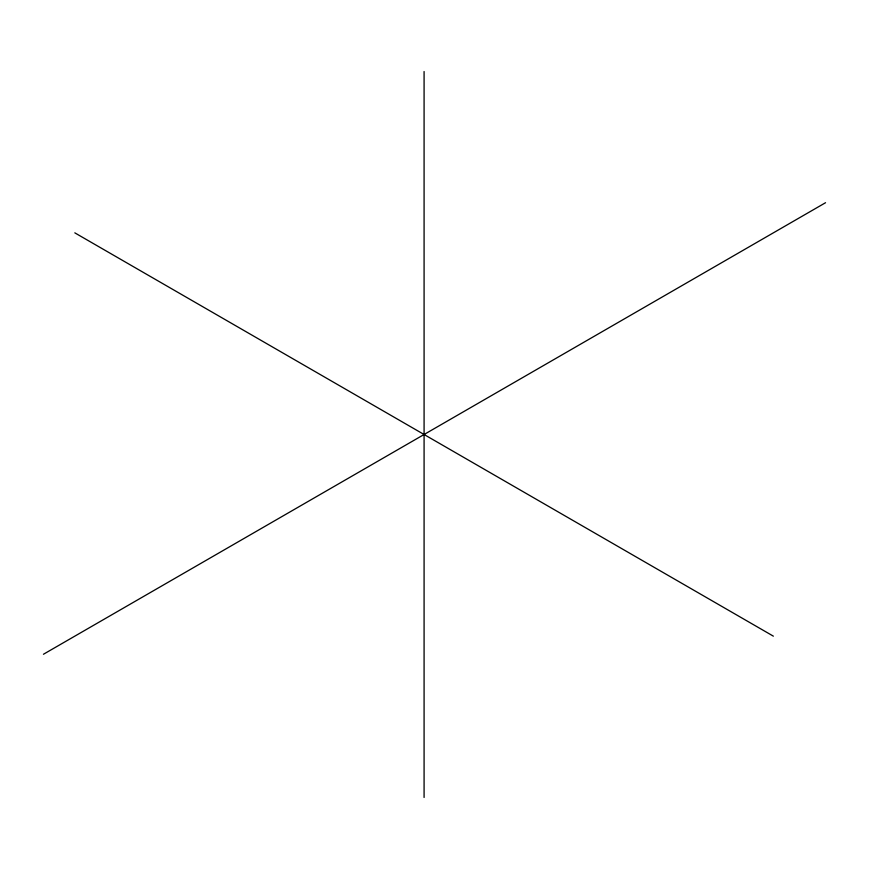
<?xml version="1.0" encoding="UTF-8"?>
<svg xmlns="http://www.w3.org/2000/svg" width="869" height="869" viewBox="0 0 869 869"><rect width="100%" height="100%" fill="white"/><g stroke="black" fill="none" stroke-linecap="round" stroke-linejoin="round"><path stroke-width="1.3" d="M43.45 654.259L825.55 202.716M74.81 232.849L773.356 636.151M424.083 71.53L424.083 797.47"/></g></svg>
